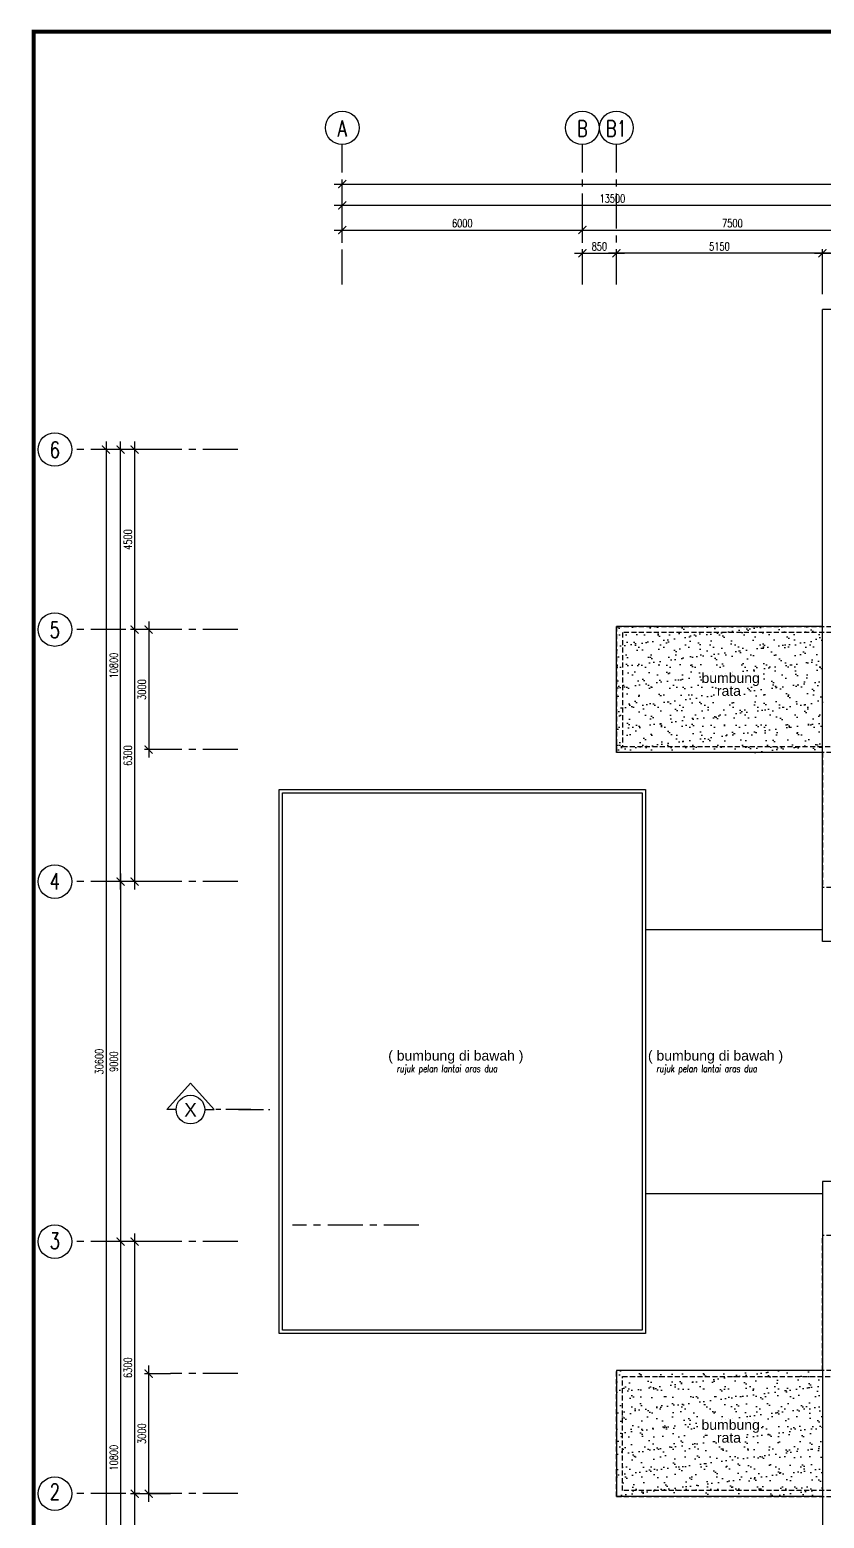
# Model space of a CAD drawing. Header units: inches. Extents: x -106706990 to 300603, y -86718466 to 1728185.
# Drawn here: x 221003 to 240852, y 21206 to 58412 of the extents above; entities that cross this region are included whole.
import ezdxf
from ezdxf.enums import TextEntityAlignment as Align

# ---------------------------------------------------------------- set-up
doc = ezdxf.new("R2010")
doc.units = ezdxf.units.IN
doc.header["$MEASUREMENT"] = 0
doc.linetypes.add('CENTER', pattern=[2, 1.25, -0.25, 0.25, -0.25])
doc.linetypes.add('HIDDEN', pattern=[0.375, 0.25, -0.125])
for name, color, linetype in [('A-BUBLE', 8, 'Continuous'), ('A-BUBLETEXT', 7, 'Continuous'), ('A-DIM100', 4, 'Continuous'), ('A-FLR SYM', 13, 'Continuous'), ('A-HATCH', 8, 'Continuous'), ('A-PITCH', 9, 'Continuous'), ('A-RFLINE', 3, 'Continuous'), ('A-SECLINE', 3, 'CENTER'), ('A-WALL BELOW', 4, 'HIDDEN'), ('Grid', 8, 'CENTER')]:
    doc.layers.add(name, color=color, linetype=linetype)
doc.styles.add('ARIAL-SPEC', font='arial.ttf', dxfattribs={"height": 200})
doc.styles.add('ROMANS', font='romans.shx', dxfattribs={"width": 0.75, "height": 200})
doc.styles.add('STYLE2', font='romans.shx', dxfattribs={"width": 0.75, "height": 1000})
doc.dimstyles.new('DIM 100', dxfattribs={"dimtxt": 200, "dimasz": 200, "dimexe": 100, "dimexo": 70, "dimgap": 70, "dimtad": 1, "dimtoh": 1, "dimdec": 0, "dimzin": 0, "dimdsep": 46, "dimtxsty": 'ROMANS', "dimblk": 'ARCHTICK', "dimcen": 0.09, "dimdle": 200, "dimclrd": 4, "dimclre": 4, "dimclrt": 2, "dimadec": 0, "dimazin": 0, "dimtfac": 1, "dimtdec": 0, "dimtmove": 1, "dimatfit": 3, "dimfxl": 1, "dimtzin": 0, "dimarcsym": 0})
pattern_1 = [(37.5, (224541.25, -331821.74), (-12.59867, 385.36475), [0, -304, 0, -340, 0, -325]), (7.5, (224541.25, -331821.74), (353.95534, 564.4292), [0, -164, 0, -274, 0, -105]), (327.5, (224295.25, -331821.74), (622.82837, 1.1318), [0, -100, 0, -360, 0, -470]), (317.5, (224295.25, -331821.74), (601.2253, 175.5351), [0, -50, 0, -236, 0, -270])]

# ---------------------------------------------------------------- blocks, each defined once
blk = doc.blocks.new('_ArchTick')
at = {"color": 0, "linetype": 'ByBlock', "const_width": 0.15}
blk.add_lwpolyline([(-0.5, -0.5), (0.5, 0.5)], dxfattribs=at)
blk = doc.blocks.new('*D355')
at = {"layer": 'A-DIM100', "color": 4, "lineweight": -2, "transparency": 16777216}
for p, q in [((228609, 54553), (285109, 54553)), ((228809, 54236), (228809, 54653)), ((284909, 54236), (284909, 54653))]:
    blk.add_line(p, q, dxfattribs=at)
at = {"layer": 'DEFPOINTS', "color": 0, "transparency": 16777216}
for p in [(284909, 54553), (228809, 54166), (284909, 54166)]:
    blk.add_point(p, dxfattribs=at)
at = {"layer": 'A-DIM100', "color": 4, "lineweight": -2, "transparency": 16777216, "xscale": 200, "yscale": 200, "zscale": 200, "rotation": 180}
blk.add_blockref('_ArchTick', (228809, 54553), dxfattribs=at)
at = {"layer": 'A-DIM100', "color": 4, "lineweight": -2, "transparency": 16777216, "xscale": 200, "yscale": 200, "zscale": 200}
blk.add_blockref('_ArchTick', (284909, 54553), dxfattribs=at)
at = {"layer": 'A-DIM100', "color": 2, "transparency": 16777216, "insert": (256859, 54723), "char_height": 200, "attachment_point": 5, "style": 'ROMANS'}
blk.add_mtext('56100', dxfattribs=at)
blk = doc.blocks.new('*D357')
at = {"layer": 'A-DIM100', "color": 4, "lineweight": -2, "transparency": 16777216}
for p, q in [((234609, 53407), (242509, 53407)), ((234809, 53090), (234809, 53507)), ((242309, 53090), (242309, 53507))]:
    blk.add_line(p, q, dxfattribs=at)
at = {"layer": 'DEFPOINTS', "color": 0, "transparency": 16777216}
for p in [(242309, 53407), (234809, 53020), (242309, 53020)]:
    blk.add_point(p, dxfattribs=at)
at = {"layer": 'A-DIM100', "color": 4, "lineweight": -2, "transparency": 16777216, "xscale": 200, "yscale": 200, "zscale": 200, "rotation": 180}
blk.add_blockref('_ArchTick', (234809, 53407), dxfattribs=at)
at = {"layer": 'A-DIM100', "color": 4, "lineweight": -2, "transparency": 16777216, "xscale": 200, "yscale": 200, "zscale": 200}
blk.add_blockref('_ArchTick', (242309, 53407), dxfattribs=at)
at = {"layer": 'A-DIM100', "color": 2, "transparency": 16777216, "insert": (238559, 53577), "char_height": 200, "attachment_point": 5, "style": 'ROMANS'}
blk.add_mtext('7500', dxfattribs=at)
blk = doc.blocks.new('*D358')
at = {"layer": 'A-DIM100', "color": 4, "lineweight": -2, "transparency": 16777216}
for p, q in [((228609, 53407), (235009, 53407)), ((228809, 53090), (228809, 53507)), ((234809, 53090), (234809, 53507))]:
    blk.add_line(p, q, dxfattribs=at)
at = {"layer": 'DEFPOINTS', "color": 0, "transparency": 16777216}
for p in [(234809, 53407), (228809, 53020), (234809, 53020)]:
    blk.add_point(p, dxfattribs=at)
at = {"layer": 'A-DIM100', "color": 4, "lineweight": -2, "transparency": 16777216, "xscale": 200, "yscale": 200, "zscale": 200, "rotation": 180}
blk.add_blockref('_ArchTick', (228809, 53407), dxfattribs=at)
at = {"layer": 'A-DIM100', "color": 4, "lineweight": -2, "transparency": 16777216, "xscale": 200, "yscale": 200, "zscale": 200}
blk.add_blockref('_ArchTick', (234809, 53407), dxfattribs=at)
at = {"layer": 'A-DIM100', "color": 2, "transparency": 16777216, "insert": (231809, 53577), "char_height": 200, "attachment_point": 5, "style": 'ROMANS'}
blk.add_mtext('6000', dxfattribs=at)
blk = doc.blocks.new('*D359')
at = {"layer": 'A-DIM100', "color": 4, "lineweight": -2, "transparency": 16777216}
for p, q in [((242509, 54024), (228609, 54024)), ((228809, 53707), (228809, 54124)), ((242309, 53707), (242309, 54124))]:
    blk.add_line(p, q, dxfattribs=at)
at = {"layer": 'DEFPOINTS', "color": 0, "transparency": 16777216}
for p in [(228809, 54024), (228809, 53637), (242309, 53637)]:
    blk.add_point(p, dxfattribs=at)
at = {"layer": 'A-DIM100', "color": 4, "lineweight": -2, "transparency": 16777216, "xscale": 200, "yscale": 200, "zscale": 200, "rotation": 180}
blk.add_blockref('_ArchTick', (228809, 54024), dxfattribs=at)
at = {"layer": 'A-DIM100', "color": 4, "lineweight": -2, "transparency": 16777216, "xscale": 200, "yscale": 200, "zscale": 200}
blk.add_blockref('_ArchTick', (242309, 54024), dxfattribs=at)
at = {"layer": 'A-DIM100', "color": 2, "transparency": 16777216, "insert": (235559, 54194), "char_height": 200, "attachment_point": 5, "style": 'ROMANS'}
blk.add_mtext('13500', dxfattribs=at)
blk = doc.blocks.new('*D336')
at = {"layer": 'A-DIM100', "color": 4, "lineweight": -2, "transparency": 16777216}
for p, q in [((223273, 36920), (223273, 48120)), ((223819, 47920), (223173, 47920)), ((223819, 37120), (223173, 37120))]:
    blk.add_line(p, q, dxfattribs=at)
at = {"layer": 'DEFPOINTS', "color": 0, "transparency": 16777216}
for p in [(223273, 47920), (223889, 47920), (223889, 37120)]:
    blk.add_point(p, dxfattribs=at)
at = {"layer": 'A-DIM100', "color": 4, "lineweight": -2, "transparency": 16777216, "xscale": 200, "yscale": 200, "zscale": 200}
for p, rotation in [((223273, 47920), 90), ((223273, 37120), 270)]:
    blk.add_blockref('_ArchTick', p, dxfattribs=dict(at, rotation=rotation))
at = {"layer": 'A-DIM100', "color": 2, "transparency": 16777216, "insert": (223103, 42520), "char_height": 200, "attachment_point": 5, "rotation": 90, "style": 'ROMANS'}
blk.add_mtext('10800', dxfattribs=at)
blk = doc.blocks.new('*D337')
at = {"layer": 'A-DIM100', "color": 4, "lineweight": -2, "transparency": 16777216}
for p, q in [((223623, 48120), (223623, 43220)), ((224169, 47920), (223523, 47920)), ((224169, 43420), (223523, 43420))]:
    blk.add_line(p, q, dxfattribs=at)
at = {"layer": 'DEFPOINTS', "color": 0, "transparency": 16777216}
for p in [(224239, 47920), (223623, 43420), (224239, 43420)]:
    blk.add_point(p, dxfattribs=at)
at = {"layer": 'A-DIM100', "color": 4, "lineweight": -2, "transparency": 16777216, "xscale": 200, "yscale": 200, "zscale": 200}
for p, rotation in [((223623, 47920), 90), ((223623, 43420), 270)]:
    blk.add_blockref('_ArchTick', p, dxfattribs=dict(at, rotation=rotation))
at = {"layer": 'A-DIM100', "color": 2, "transparency": 16777216, "insert": (223453, 45670), "char_height": 200, "attachment_point": 5, "rotation": 90, "style": 'ROMANS'}
blk.add_mtext('4500', dxfattribs=at)
blk = doc.blocks.new('*D338')
at = {"layer": 'A-DIM100', "color": 4, "lineweight": -2, "transparency": 16777216}
for p, q in [((223623, 43620), (223623, 36920)), ((224169, 43420), (223523, 43420)), ((224169, 37120), (223523, 37120))]:
    blk.add_line(p, q, dxfattribs=at)
at = {"layer": 'DEFPOINTS', "color": 0, "transparency": 16777216}
for p in [(224239, 43420), (223623, 37120), (224239, 37120)]:
    blk.add_point(p, dxfattribs=at)
at = {"layer": 'A-DIM100', "color": 4, "lineweight": -2, "transparency": 16777216, "xscale": 200, "yscale": 200, "zscale": 200}
for p, rotation in [((223623, 43420), 90), ((223623, 37120), 270)]:
    blk.add_blockref('_ArchTick', p, dxfattribs=dict(at, rotation=rotation))
at = {"layer": 'A-DIM100', "color": 2, "transparency": 16777216, "insert": (223453, 40270), "char_height": 200, "attachment_point": 5, "rotation": 90, "style": 'ROMANS'}
blk.add_mtext('6300', dxfattribs=at)
blk = doc.blocks.new('*D339')
at = {"layer": 'A-DIM100', "color": 4, "lineweight": -2, "transparency": 16777216}
for p, q in [((223273, 37320), (223273, 27920)), ((223819, 37120), (223173, 37120)), ((223819, 28120), (223173, 28120))]:
    blk.add_line(p, q, dxfattribs=at)
at = {"layer": 'DEFPOINTS', "color": 0, "transparency": 16777216}
for p in [(223889, 37120), (223273, 28120), (223889, 28120)]:
    blk.add_point(p, dxfattribs=at)
at = {"layer": 'A-DIM100', "color": 4, "lineweight": -2, "transparency": 16777216, "xscale": 200, "yscale": 200, "zscale": 200}
for p, rotation in [((223273, 37120), 90), ((223273, 28120), 270)]:
    blk.add_blockref('_ArchTick', p, dxfattribs=dict(at, rotation=rotation))
at = {"layer": 'A-DIM100', "color": 2, "transparency": 16777216, "insert": (223103, 32620), "char_height": 200, "attachment_point": 5, "rotation": 90, "style": 'ROMANS'}
blk.add_mtext('9000', dxfattribs=at)
blk = doc.blocks.new('*D340')
at = {"layer": 'A-DIM100', "color": 4, "lineweight": -2, "transparency": 16777216}
for p, q in [((223623, 28320), (223623, 21620)), ((224169, 28120), (223523, 28120)), ((224169, 21820), (223523, 21820))]:
    blk.add_line(p, q, dxfattribs=at)
at = {"layer": 'DEFPOINTS', "color": 0, "transparency": 16777216}
for p in [(224239, 28120), (223623, 21820), (224239, 21820)]:
    blk.add_point(p, dxfattribs=at)
at = {"layer": 'A-DIM100', "color": 4, "lineweight": -2, "transparency": 16777216, "xscale": 200, "yscale": 200, "zscale": 200}
for p, rotation in [((223623, 28120), 90), ((223623, 21820), 270)]:
    blk.add_blockref('_ArchTick', p, dxfattribs=dict(at, rotation=rotation))
at = {"layer": 'A-DIM100', "color": 2, "transparency": 16777216, "insert": (223453, 24970), "char_height": 200, "attachment_point": 5, "rotation": 90, "style": 'ROMANS'}
blk.add_mtext('6300', dxfattribs=at)
blk = doc.blocks.new('*D341')
at = {"layer": 'A-DIM100', "color": 4, "lineweight": -2, "transparency": 16777216}
for p, q in [((223623, 22020), (223623, 17120)), ((224169, 21820), (223523, 21820)), ((224169, 17320), (223523, 17320))]:
    blk.add_line(p, q, dxfattribs=at)
at = {"layer": 'DEFPOINTS', "color": 0, "transparency": 16777216}
for p in [(224239, 21820), (223623, 17320), (224239, 17320)]:
    blk.add_point(p, dxfattribs=at)
at = {"layer": 'A-DIM100', "color": 4, "lineweight": -2, "transparency": 16777216, "xscale": 200, "yscale": 200, "zscale": 200}
for p, rotation in [((223623, 21820), 90), ((223623, 17320), 270)]:
    blk.add_blockref('_ArchTick', p, dxfattribs=dict(at, rotation=rotation))
at = {"layer": 'A-DIM100', "color": 2, "transparency": 16777216, "insert": (223453, 19570), "char_height": 200, "attachment_point": 5, "rotation": 90, "style": 'ROMANS'}
blk.add_mtext('4500', dxfattribs=at)
blk = doc.blocks.new('*D342')
at = {"layer": 'A-DIM100', "color": 4, "lineweight": -2, "transparency": 16777216}
for p, q in [((223273, 28320), (223273, 17120)), ((223819, 28120), (223173, 28120)), ((223819, 17320), (223173, 17320))]:
    blk.add_line(p, q, dxfattribs=at)
at = {"layer": 'DEFPOINTS', "color": 0, "transparency": 16777216}
for p in [(223889, 28120), (223273, 17320), (223889, 17320)]:
    blk.add_point(p, dxfattribs=at)
at = {"layer": 'A-DIM100', "color": 4, "lineweight": -2, "transparency": 16777216, "xscale": 200, "yscale": 200, "zscale": 200}
for p, rotation in [((223273, 28120), 90), ((223273, 17320), 270)]:
    blk.add_blockref('_ArchTick', p, dxfattribs=dict(at, rotation=rotation))
at = {"layer": 'A-DIM100', "color": 2, "transparency": 16777216, "insert": (223103, 22720), "char_height": 200, "attachment_point": 5, "rotation": 90, "style": 'ROMANS'}
blk.add_mtext('10800', dxfattribs=at)
blk = doc.blocks.new('*D343')
at = {"layer": 'A-DIM100', "color": 4, "lineweight": -2, "transparency": 16777216}
for p, q in [((222907, 48120), (222907, 17120)), ((223453, 47920), (222807, 47920)), ((223453, 17320), (222807, 17320))]:
    blk.add_line(p, q, dxfattribs=at)
at = {"layer": 'DEFPOINTS', "color": 0, "transparency": 16777216}
for p in [(223523, 47920), (222907, 17320), (223523, 17320)]:
    blk.add_point(p, dxfattribs=at)
at = {"layer": 'A-DIM100', "color": 4, "lineweight": -2, "transparency": 16777216, "xscale": 200, "yscale": 200, "zscale": 200}
for p, rotation in [((222907, 47920), 90), ((222907, 17320), 270)]:
    blk.add_blockref('_ArchTick', p, dxfattribs=dict(at, rotation=rotation))
at = {"layer": 'A-DIM100', "color": 2, "transparency": 16777216, "insert": (222737, 32620), "char_height": 200, "attachment_point": 5, "rotation": 90, "style": 'ROMANS'}
blk.add_mtext('30600', dxfattribs=at)
blk = doc.blocks.new('*D344')
at = {"layer": 'A-DIM100', "color": 4, "lineweight": -2, "transparency": 16777216}
for p, q in [((223973, 43620), (223973, 40220)), ((224519, 43420), (223873, 43420)), ((224519, 40420), (223873, 40420))]:
    blk.add_line(p, q, dxfattribs=at)
at = {"layer": 'DEFPOINTS', "color": 0, "transparency": 16777216}
for p in [(224589, 43420), (223973, 40420), (224589, 40420)]:
    blk.add_point(p, dxfattribs=at)
at = {"layer": 'A-DIM100', "color": 4, "lineweight": -2, "transparency": 16777216, "xscale": 200, "yscale": 200, "zscale": 200}
for p, rotation in [((223973, 43420), 90), ((223973, 40420), 270)]:
    blk.add_blockref('_ArchTick', p, dxfattribs=dict(at, rotation=rotation))
at = {"layer": 'A-DIM100', "color": 2, "transparency": 16777216, "insert": (223803, 41920), "char_height": 200, "attachment_point": 5, "rotation": 90, "style": 'ROMANS'}
blk.add_mtext('3000', dxfattribs=at)
blk = doc.blocks.new('*D345')
at = {"layer": 'A-DIM100', "color": 4, "lineweight": -2, "transparency": 16777216}
for p, q in [((223973, 21620), (223973, 25020)), ((224519, 24820), (223873, 24820)), ((224519, 21820), (223873, 21820))]:
    blk.add_line(p, q, dxfattribs=at)
at = {"layer": 'DEFPOINTS', "color": 0, "transparency": 16777216}
for p in [(223973, 24820), (224589, 24820), (224589, 21820)]:
    blk.add_point(p, dxfattribs=at)
at = {"layer": 'A-DIM100', "color": 4, "lineweight": -2, "transparency": 16777216, "xscale": 200, "yscale": 200, "zscale": 200}
for p, rotation in [((223973, 24820), 90), ((223973, 21820), 270)]:
    blk.add_blockref('_ArchTick', p, dxfattribs=dict(at, rotation=rotation))
at = {"layer": 'A-DIM100', "color": 2, "transparency": 16777216, "insert": (223803, 23320), "char_height": 200, "attachment_point": 5, "rotation": 90, "style": 'ROMANS'}
blk.add_mtext('3000', dxfattribs=at)
blk = doc.blocks.new('*D362')
at = {"layer": 'A-DIM100', "color": 4, "lineweight": -2, "transparency": 16777216}
for p, q in [((240809, 52509), (240809, 52926)), ((242309, 52509), (242309, 52926)), ((240609, 52826), (242509, 52826))]:
    blk.add_line(p, q, dxfattribs=at)
at = {"layer": 'DEFPOINTS', "color": 0, "transparency": 16777216}
for p in [(242309, 52826), (240809, 52439), (242309, 52439)]:
    blk.add_point(p, dxfattribs=at)
at = {"layer": 'A-DIM100', "color": 4, "lineweight": -2, "transparency": 16777216, "xscale": 200, "yscale": 200, "zscale": 200, "rotation": 180}
blk.add_blockref('_ArchTick', (240809, 52826), dxfattribs=at)
at = {"layer": 'A-DIM100', "color": 4, "lineweight": -2, "transparency": 16777216, "xscale": 200, "yscale": 200, "zscale": 200}
blk.add_blockref('_ArchTick', (242309, 52826), dxfattribs=at)
at = {"layer": 'A-DIM100', "color": 2, "transparency": 16777216, "insert": (241559, 52996), "char_height": 200, "attachment_point": 5, "style": 'ROMANS'}
blk.add_mtext('1500', dxfattribs=at)
blk = doc.blocks.new('*D363')
at = {"layer": 'A-DIM100', "color": 4, "lineweight": -2, "transparency": 16777216}
for p, q in [((235659, 52509), (235659, 52926)), ((240809, 51807), (240809, 52926)), ((241009, 52826), (235459, 52826))]:
    blk.add_line(p, q, dxfattribs=at)
at = {"layer": 'DEFPOINTS', "color": 0, "transparency": 16777216}
for p in [(235659, 52826), (235659, 52439), (240809, 51737)]:
    blk.add_point(p, dxfattribs=at)
at = {"layer": 'A-DIM100', "color": 4, "lineweight": -2, "transparency": 16777216, "xscale": 200, "yscale": 200, "zscale": 200, "rotation": 180}
blk.add_blockref('_ArchTick', (235659, 52826), dxfattribs=at)
at = {"layer": 'A-DIM100', "color": 4, "lineweight": -2, "transparency": 16777216, "xscale": 200, "yscale": 200, "zscale": 200}
blk.add_blockref('_ArchTick', (240809, 52826), dxfattribs=at)
at = {"layer": 'A-DIM100', "color": 2, "transparency": 16777216, "insert": (238234, 52996), "char_height": 200, "attachment_point": 5, "style": 'ROMANS'}
blk.add_mtext('5150', dxfattribs=at)
blk = doc.blocks.new('*D364')
at = {"layer": 'A-DIM100', "color": 4, "lineweight": -2, "transparency": 16777216}
for p, q in [((234809, 52509), (234809, 52926)), ((235659, 52509), (235659, 52926)), ((234609, 52826), (235859, 52826))]:
    blk.add_line(p, q, dxfattribs=at)
at = {"layer": 'DEFPOINTS', "color": 0, "transparency": 16777216}
for p in [(235659, 52826), (234809, 52439), (235659, 52439)]:
    blk.add_point(p, dxfattribs=at)
at = {"layer": 'A-DIM100', "color": 4, "lineweight": -2, "transparency": 16777216, "xscale": 200, "yscale": 200, "zscale": 200, "rotation": 180}
blk.add_blockref('_ArchTick', (234809, 52826), dxfattribs=at)
at = {"layer": 'A-DIM100', "color": 4, "lineweight": -2, "transparency": 16777216, "xscale": 200, "yscale": 200, "zscale": 200}
blk.add_blockref('_ArchTick', (235659, 52826), dxfattribs=at)
at = {"layer": 'A-DIM100', "color": 2, "transparency": 16777216, "insert": (235234, 52996), "char_height": 200, "attachment_point": 5, "style": 'ROMANS'}
blk.add_mtext('850', dxfattribs=at)

msp = doc.modelspace()

# ---------------------------------------------------------------- hatches: boundary and pattern name
at = {"layer": 'A-HATCH'}
h = msp.add_hatch(dxfattribs=at)
h.set_pattern_fill('AR-SAND', color=8, scale=200)
h.set_pattern_definition(pattern_1)
h.paths.add_polyline_path([(240809.4, 43495.5), (235659.4, 43495.5), (235659.4, 40345.5), (240809.4, 40345.5)])
h = msp.add_hatch(dxfattribs=at)
h.set_pattern_fill('AR-SAND', color=8, scale=200)
h.set_pattern_definition(pattern_1)
h.paths.add_polyline_path([(240809.4, 21745.5), (235659.4, 21745.5), (235659.4, 24895.5), (240809.4, 24895.5)])

# ---------------------------------------------------------------- linework, layer by layer
at = {"color": 7}
for points in [[(221052.6, 58362.5, 100, 100, 0), (300552.6, 58362.5, 100, 100, 0)], [(221103.2, 58362.5, 100, 100, 0), (221103.2, 2362.5, 100, 100, 0)]]:
    msp.add_lwpolyline(points, format="xyseb", dxfattribs=at)
at = {"layer": 'A-BUBLE'}
for centre in [(228809.4, 55961.5), (234809.4, 55961.5), (235659.4, 55961.5), (221629.4, 47920.5), (221629.4, 43420.5), (221629.4, 37120.5), (221629.4, 28120.5), (221629.4, 21820.5)]:
    msp.add_circle(centre, 420, dxfattribs=at)
at = {"layer": 'A-HATCH', "color": 8}
for p, q in [((227234.4, 39420.5), (236384.4, 39420.5)), ((236384.4, 39420.5), (236384.4, 25820.5)), ((236384.4, 35920.5), (240809.4, 35920.5)), ((236384.4, 29320.5), (240809.4, 29320.5)), ((236384.4, 25820.5), (227234.4, 25820.5))]:
    msp.add_line(p, q, dxfattribs=at)
at = {"layer": 'A-HATCH'}
msp.add_line((227234.4, 25820.5), (227234.4, 39420.5), dxfattribs=at)
at = {"layer": 'A-HATCH', "color": 8}
msp.add_lwpolyline([(227319.4, 39335.5), (236299.4, 39335.5), (236299.4, 25905.5), (227319.4, 25905.5)], close=True, dxfattribs=at)
at = {"layer": 'A-RFLINE', "color": 8}
for p, q in [((240809.4, 35620.5), (240809.4, 51420.5)), ((266309.4, 51420.5), (240809.4, 51420.5)), ((240809.4, 43495.5), (235659.4, 43495.5)), ((235659.4, 40345.5), (235659.4, 43495.5)), ((240809.4, 40345.5), (235659.4, 40345.5)), ((266309.4, 35620.5), (240809.4, 35620.5)), ((240809.4, 29620.5), (240809.4, 13820.5)), ((266309.4, 29620.5), (240809.4, 29620.5)), ((240809.4, 24895.5), (235659.4, 24895.5)), ((235659.4, 24895.5), (235659.4, 21745.5)), ((240809.4, 21745.5), (235659.4, 21745.5))]:
    msp.add_line(p, q, dxfattribs=at)
at = {"layer": 'A-SECLINE', "color": 3, "linetype": 'Continuous', "ltscale": 500}
for p, q in [((225017.8, 32077.6), (224423.8, 31420.5)), ((225017.8, 32077.6), (224423.8, 31420.5)), ((225017.8, 32077.6), (225611.9, 31420.5)), ((225017.8, 32077.6), (225611.9, 31420.5)), ((224660.6, 31420.5), (224423.8, 31420.5)), ((224660.6, 31420.5), (224423.8, 31420.5))]:
    msp.add_line(p, q, dxfattribs=at)
at = {"layer": 'A-SECLINE', "color": 3, "linetype": 'CENTER', "ltscale": 500}
for p, q in [((225375.1, 31420.5), (225611.9, 31420.5)), ((225375.1, 31420.5), (225611.9, 31420.5)), ((226523, 31420.5), (225611.9, 31420.5)), ((226523, 31420.5), (225611.9, 31420.5)), ((226219.3, 31420.5), (227004.3, 31420.5)), ((226219.3, 31420.5), (227004.3, 31420.5))]:
    msp.add_line(p, q, dxfattribs=at)
at = {"layer": 'A-SECLINE', "color": 3, "linetype": 'Continuous', "ltscale": 500}
msp.add_circle((225017.8, 31420.5), 357.3, dxfattribs=at)
msp.add_circle((225017.8, 31420.5), 357.3, dxfattribs=at)
at = {"layer": 'A-WALL BELOW', "color": 8, "ltscale": 500}
for p, q in [((235659.4, 43495.5), (242159.4, 43495.5)), ((235659.4, 43495.5), (235659.4, 40345.5)), ((242159.4, 43345.5), (235809.4, 43345.5)), ((235809.4, 43345.5), (235809.4, 40495.5)), ((242159.4, 40345.5), (235659.4, 40345.5)), ((235809.4, 40495.5), (242159.4, 40495.5)), ((240809.4, 40345.5), (240809.4, 36970.5)), ((242159.4, 36970.5), (240809.4, 36970.5)), ((240809.4, 24895.5), (240809.4, 28270.5)), ((242159.4, 28270.5), (240809.4, 28270.5)), ((242159.4, 24895.5), (235659.4, 24895.5)), ((235659.4, 21745.5), (235659.4, 24895.5)), ((235809.4, 24745.5), (242159.4, 24745.5)), ((235809.4, 21895.5), (235809.4, 24745.5)), ((235659.4, 21745.5), (242159.4, 21745.5)), ((242159.4, 21895.5), (235809.4, 21895.5))]:
    msp.add_line(p, q, dxfattribs=at)
at = {"layer": 'Grid', "ltscale": 700}
for p, q in [((228809.4, 52048.2), (228809.4, 55541.4)), ((234809.4, 52048.2), (234809.4, 55541.4)), ((235659.4, 52048.2), (235659.4, 55541.4)), ((226203.8, 47920.5), (222049.4, 47920.5)), ((226203.8, 43420.5), (222049.4, 43420.5)), ((226203.8, 40420.5), (224519.1, 40420.5)), ((226203.8, 37120.5), (222049.4, 37120.5)), ((226203.8, 28120.5), (222049.4, 28120.5)), ((226203.8, 24820.5), (224519.1, 24820.5)), ((226203.8, 21820.5), (222049.4, 21820.5))]:
    msp.add_line(p, q, dxfattribs=at)
at = {"layer": 'Grid', "color": 8, "ltscale": 700}
msp.add_line((230720.4, 28528.8), (227569.7, 28528.8), dxfattribs=at)

# ---------------------------------------------------------------- texts
at = {"layer": 'A-BUBLETEXT', "color": 3, "style": 'STYLE2', "width": 0.75}
for s, p in [('A', (228809.4, 55741.2)), ('B', (234809.4, 55741.2)), ('B1', (235659.4, 55741.2)), ('6', (221629.4, 47711.5)), ('5', (221629.4, 43211.5)), ('4', (221629.4, 36926.5)), ('3', (221629.4, 27936.3)), ('2', (221629.4, 21669.5))]:
    msp.add_text(s, height=400, dxfattribs=at).set_placement(p, align=Align.CENTER)
at = {"layer": 'A-FLR SYM', "color": 8, "style": 'ROMANS', "oblique": 5, "width": 0.75}
for p in [(230169.6, 32535.9), (236659, 32535.9)]:
    msp.add_text('rujuk pelan lantai aras dua', height=180, dxfattribs=at).set_placement(p, align=Align.TOP_LEFT)
at = {"layer": 'A-PITCH', "color": 8, "style": 'ARIAL-SPEC'}
for s, p in [('bumbung', (237786.3, 42334.2)), ('rata', (238170, 42013.5)), ('( bumbung di bawah )', (229958.7, 32896.3)), ('( bumbung di bawah )', (236448, 32896.3)), ('bumbung', (237786.3, 23666.2)), ('rata', (238170, 23345.5))]:
    msp.add_text(s, height=250, dxfattribs=at).set_placement(p, align=Align.TOP_LEFT)
at = {"layer": 'A-SECLINE', "color": 3, "linetype": 'CENTER', "ltscale": 500, "style": 'ARIAL-SPEC'}
msp.add_attdef('X', (224861, 31245.4), 'T1', height=337.5, dxfattribs=at)
msp.add_attdef('X', (224861, 31245.4), 'T1', height=337.5, dxfattribs=at)

# ---------------------------------------------------------------- dimensions: what is measured, and where the dimension line sits
at = {"layer": 'A-DIM100'}
for base, p1, p2, picture, middle in [((284909.4, 54553.2), (228809.4, 54166.1), (284909.4, 54166.1), '*D355', (256859.4, 54723.2)), ((234809.4, 53407.3), (228809.4, 53020.2), (234809.4, 53020.2), '*D358', (231809.4, 53577.3)), ((242309.4, 53407.3), (234809.4, 53020.2), (242309.4, 53020.2), '*D357', (238559.4, 53577.3)), ((235659.4, 52825.8), (234809.4, 52438.7), (235659.4, 52438.7), '*D364', (235234.4, 52995.8)), ((242309.4, 52825.8), (240809.4, 52438.7), (242309.4, 52438.7), '*D362', (241559.4, 52995.8))]:
    dim = msp.add_linear_dim(base=base, p1=p1, p2=p2, dimstyle='DIM 100', dxfattribs=at)
    dim.commit()
    dim.dimension.update_dxf_attribs({"geometry": picture, "text_midpoint": middle})
for base, p1, p2, angle, picture, middle in [((228809.4, 54024.5), (242309.4, 53637.4), (228809.4, 53637.4), 180, '*D359', (235559.4, 54194.5)), ((235659.4, 52825.8), (240809.4, 51736.6), (235659.4, 52438.7), 180, '*D363', (238234.4, 52995.8)), ((222907.3, 17320.5), (223523, 47920.5), (223523, 17320.5), 90, '*D343', (222737.3, 32620.5)), ((223273.5, 47920.5), (223889.1, 37120.5), (223889.1, 47920.5), 270, '*D336', (223103.5, 42520.5)), ((223623.5, 43420.5), (224239.1, 47920.5), (224239.1, 43420.5), 90, '*D337', (223453.5, 45670.5)), ((223623.5, 37120.5), (224239.1, 43420.5), (224239.1, 37120.5), 90, '*D338', (223453.5, 40270.5)), ((223973.5, 40420.5), (224589.1, 43420.5), (224589.1, 40420.5), 90, '*D344', (223803.5, 41920.5)), ((223273.5, 28120.5), (223889.1, 37120.5), (223889.1, 28120.5), 90, '*D339', (223103.5, 32620.5)), ((223273.5, 17320.5), (223889.1, 28120.5), (223889.1, 17320.5), 90, '*D342', (223103.5, 22720.5)), ((223623.5, 21820.5), (224239.1, 28120.5), (224239.1, 21820.5), 90, '*D340', (223453.5, 24970.5)), ((223973.5, 24820.5), (224589.1, 21820.5), (224589.1, 24820.5), 270, '*D345', (223803.5, 23320.5)), ((223623.5, 17320.5), (224239.1, 21820.5), (224239.1, 17320.5), 90, '*D341', (223453.5, 19570.5))]:
    dim = msp.add_linear_dim(base=base, p1=p1, p2=p2, angle=angle, dimstyle='DIM 100', dxfattribs=at)
    dim.commit()
    dim.dimension.update_dxf_attribs({"geometry": picture, "text_midpoint": middle})

doc.saveas('drawing.dxf')
